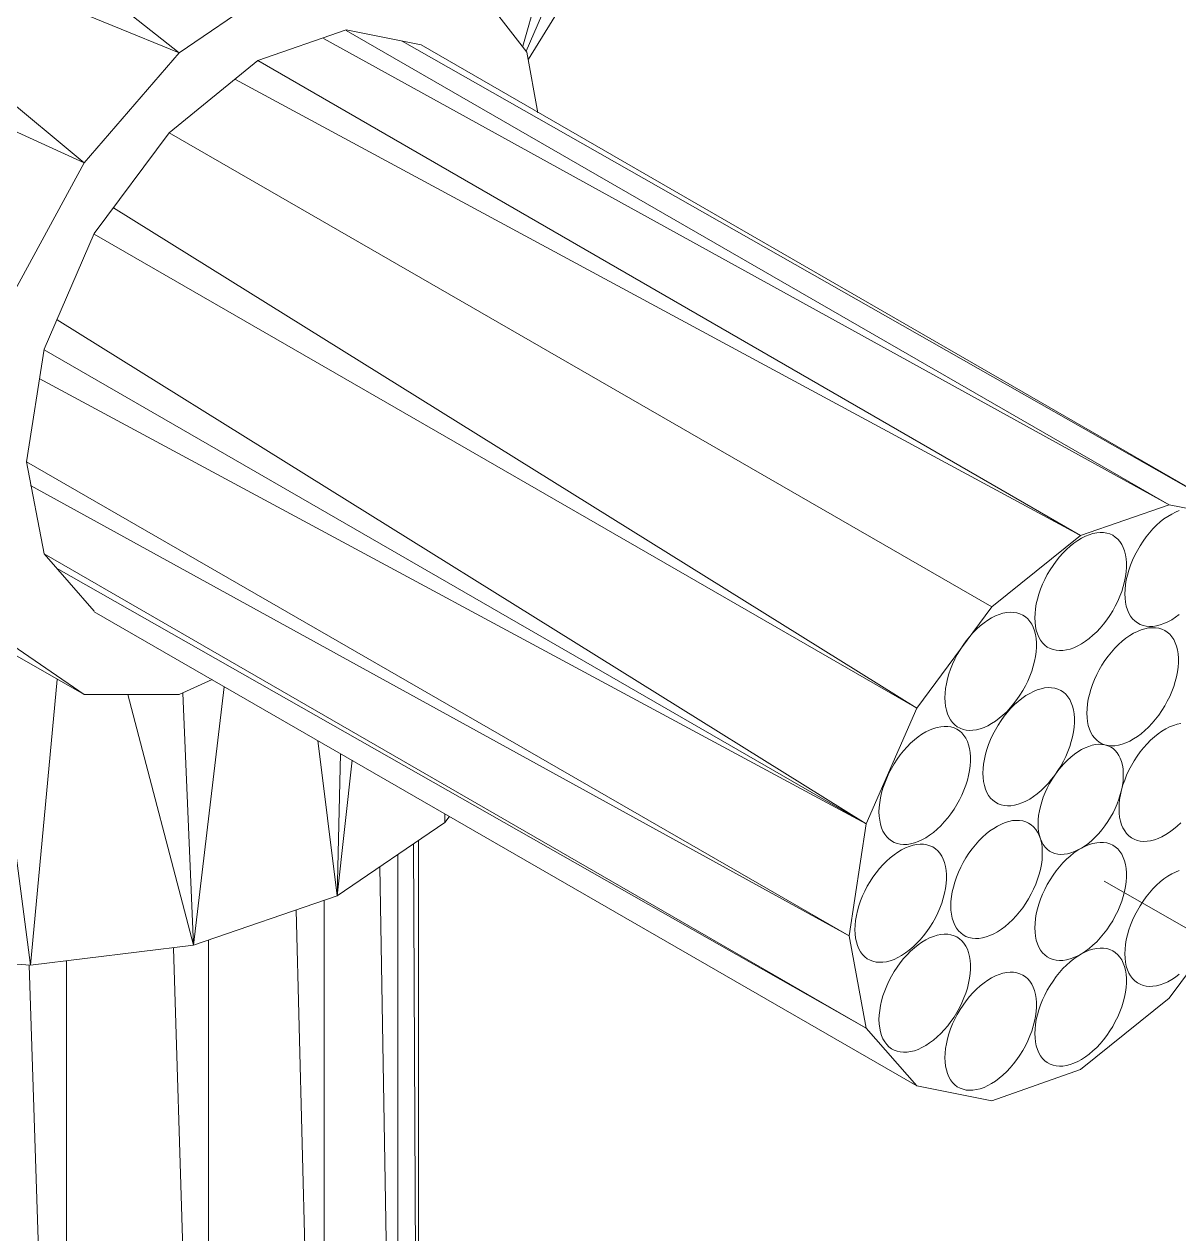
# Model space of a CAD drawing. Header units: inches. Extents: x -7660 to 802, y -193 to 3.
# Drawn here: x 675.41 to 676.429, y -148.263 to -147.196 of the extents above; entities that cross this region are included whole.
import ezdxf

# ---------------------------------------------------------------- set-up
doc = ezdxf.new("R2010")
doc.units = ezdxf.units.IN
doc.header["$MEASUREMENT"] = 0
doc.layers.add('ATE-TXT-1', color=1, linetype='Continuous')
doc.layers.add('ELE-PENA-1', color=1, linetype='Continuous')

msp = doc.modelspace()

# ---------------------------------------------------------------- linework, layer by layer
at = {"layer": 'ATE-TXT-1', "lineweight": 5}
msp.add_line((676.3629, -147.95233), (676.71913, -148.15549), dxfattribs=at)
at = {"layer": 'ELE-PENA-1', "linetype": 'Continuous', "lineweight": 5}
for p, q in [((675.29177, -147.01967), (675.54692, -147.22127)), ((675.94319, -147.01148), (675.8531, -147.22001)), ((675.54692, -147.22127), (675.14813, -147.0581)), ((675.46313, -147.31829), (675.14813, -147.0581)), ((675.01457, -147.11417), (675.46313, -147.31829)), ((675.84995, -147.2156), (675.87893, -147.11417)), ((675.64016, -147.15764), (675.54692, -147.22127)), ((675.85373, -147.22064), (675.80459, -147.15764)), ((675.85499, -147.22694), (675.90035, -147.15323)), ((675.69434, -147.20111), (675.61622, -147.2282)), ((675.76049, -147.21434), (675.69434, -147.20111)), ((675.46313, -147.31829), (675.54692, -147.22127)), ((675.86318, -147.27419), (675.85373, -147.22064)), ((675.61622, -147.2282), (675.5381, -147.29183)), ((675.5381, -147.29183), (675.47195, -147.38066)), ((675.46313, -147.31829), (675.40013, -147.43421)), ((675.47195, -147.38066), (675.42785, -147.48272)), ((675.42785, -147.48272), (675.4121, -147.58226)), ((675.46313, -147.78764), (674.96228, -147.50162)), ((675.4121, -147.58226), (675.42785, -147.66353)), ((675.47195, -147.71393), (675.42785, -147.66353)), ((675.37808, -147.73976), (675.41588, -148.02641)), ((675.40013, -147.74417), (675.46313, -147.78764)), ((675.41588, -148.02641), (675.43919, -147.77441)), ((675.54692, -147.78764), (675.5759, -147.77441)), ((675.46313, -147.78764), (675.54692, -147.78764)), ((675.55952, -148.00877), (675.50156, -147.78764)), ((675.55007, -147.78638), (675.55952, -148.00877)), ((675.55952, -148.00877), (675.58661, -147.78071)), ((675.68615, -147.9653), (675.66914, -147.82796)), ((675.6893, -147.83993), (675.68615, -147.9653)), ((675.69938, -147.8456), (675.68615, -147.9653)), ((675.78128, -147.90041), (675.78128, -147.89285)), ((675.78506, -147.89537), (675.78128, -147.90041)), ((675.78128, -147.90041), (675.68615, -147.9653)), ((675.68615, -147.9653), (675.55952, -148.00877)), ((675.55952, -148.00877), (675.41588, -148.02641)), ((675.41588, -148.02641), (675.26972, -148.0157))]:
    msp.add_line(p, q, dxfattribs=at)
at = {"layer": 'ELE-PENA-1', "color": 8, "linetype": 'Continuous', "lineweight": 5}
for p, q in [((676.4201, -147.62006), (675.69434, -147.20174)), ((675.67418, -147.20867), (676.4201, -147.62006)), ((676.48625, -147.63329), (675.74348, -147.21119)), ((675.76049, -147.21434), (676.48625, -147.63329)), ((675.61622, -147.2282), (676.34198, -147.64715)), ((676.34198, -147.64715), (675.59606, -147.24458)), ((675.5381, -147.29183), (676.26386, -147.71015)), ((676.19771, -147.79961), (675.48896, -147.35798)), ((675.47195, -147.38129), (676.19771, -147.79961)), ((676.15298, -147.90167), (675.43919, -147.45689)), ((676.15298, -147.90167), (675.42785, -147.48335)), ((675.42344, -147.50855), (676.15298, -147.90167)), ((675.4121, -147.58226), (676.13786, -148.00058)), ((676.13786, -148.00058), (675.41588, -147.60305)), ((676.4201, -147.62006), (676.34198, -147.64715)), ((676.4224, -147.62831), (676.41901, -147.63035)), ((676.4201, -147.62006), (676.48625, -147.63329)), ((676.42573, -147.62654), (676.4224, -147.62831)), ((676.42906, -147.62518), (676.42573, -147.62654)), ((676.40902, -147.63823), (676.4059, -147.64142)), ((676.41228, -147.63531), (676.40902, -147.63823)), ((676.41561, -147.63266), (676.41228, -147.63531)), ((676.41901, -147.63035), (676.41561, -147.63266)), ((676.26386, -147.71015), (676.34198, -147.64715)), ((676.343, -147.64957), (676.33961, -147.65161)), ((676.34633, -147.64787), (676.343, -147.64957)), ((676.34973, -147.64651), (676.34633, -147.64787)), ((676.35299, -147.64549), (676.34973, -147.64651)), ((676.35625, -147.64481), (676.35299, -147.64549)), ((676.3593, -147.64454), (676.35625, -147.64481)), ((676.36236, -147.64461), (676.3593, -147.64454)), ((676.36521, -147.64509), (676.36236, -147.64461)), ((676.36786, -147.6459), (676.36521, -147.64509)), ((676.37038, -147.64706), (676.36786, -147.6459)), ((676.37268, -147.64855), (676.37038, -147.64706)), ((676.37479, -147.65038), (676.37268, -147.64855)), ((676.37669, -147.65256), (676.37479, -147.65038)), ((676.39985, -147.64848), (676.39714, -147.65235)), ((676.40284, -147.64488), (676.39985, -147.64848)), ((676.4059, -147.64142), (676.40284, -147.64488)), ((676.32969, -147.65949), (676.3265, -147.66268)), ((676.33295, -147.65656), (676.32969, -147.65949)), ((676.33621, -147.65392), (676.33295, -147.65656)), ((676.33961, -147.65161), (676.33621, -147.65392)), ((676.37832, -147.65507), (676.37669, -147.65256)), ((676.37968, -147.65779), (676.37832, -147.65507)), ((676.38077, -147.66084), (676.37968, -147.65779)), ((676.38165, -147.66417), (676.38077, -147.66084)), ((676.39211, -147.66044), (676.38987, -147.66472)), ((676.39449, -147.65636), (676.39211, -147.66044)), ((676.39714, -147.65235), (676.39449, -147.65636)), ((675.42785, -147.66353), (676.15298, -148.08185)), ((676.32052, -147.66981), (676.31774, -147.67361)), ((676.32344, -147.66614), (676.32052, -147.66981)), ((676.3265, -147.66268), (676.32344, -147.66614)), ((676.38219, -147.6677), (676.38165, -147.66417)), ((676.38247, -147.67144), (676.38219, -147.6677)), ((676.38247, -147.67144), (676.38247, -147.67531)), ((676.3879, -147.66899), (676.38613, -147.67334)), ((676.38987, -147.66472), (676.3879, -147.66899)), ((675.43856, -147.67613), (676.15298, -148.08185)), ((676.31271, -147.68176), (676.31047, -147.68598)), ((676.31509, -147.67762), (676.31271, -147.68176)), ((676.31774, -147.67361), (676.31509, -147.67762)), ((676.38165, -147.68353), (676.38219, -147.67939)), ((676.38247, -147.67531), (676.38219, -147.67939)), ((676.38342, -147.6821), (676.3824, -147.68638)), ((676.38464, -147.67776), (676.38342, -147.6821)), ((676.38613, -147.67334), (676.38464, -147.67776)), ((676.3085, -147.69025), (676.30673, -147.6946)), ((676.31047, -147.68598), (676.3085, -147.69025)), ((676.37832, -147.6965), (676.37968, -147.69216)), ((676.37968, -147.69216), (676.38077, -147.68781)), ((676.38077, -147.68781), (676.38165, -147.68353)), ((676.38172, -147.69059), (676.38131, -147.69474)), ((676.3824, -147.68638), (676.38172, -147.69059)), ((676.30402, -147.70336), (676.303, -147.70764)), ((676.30524, -147.69902), (676.30402, -147.70336)), ((676.30673, -147.6946), (676.30524, -147.69902)), ((676.37479, -147.7052), (676.37669, -147.70085)), ((676.37669, -147.70085), (676.37832, -147.6965)), ((676.38118, -147.69868), (676.38131, -147.69474)), ((676.38131, -147.70255), (676.38118, -147.69868)), ((676.38131, -147.70255), (676.38172, -147.70615)), ((676.19771, -148.13288), (675.47195, -147.71456)), ((676.26386, -147.71015), (676.19771, -147.79961)), ((676.27997, -147.71491), (676.27685, -147.71525)), ((676.28296, -147.71505), (676.27997, -147.71491)), ((676.30232, -147.71185), (676.30191, -147.716)), ((676.303, -147.70764), (676.30232, -147.71185)), ((676.36786, -147.71776), (676.37038, -147.71369)), ((676.37038, -147.71369), (676.37268, -147.70948)), ((676.37268, -147.70948), (676.37479, -147.7052)), ((676.38172, -147.70615), (676.3824, -147.70954)), ((676.3824, -147.70954), (676.38342, -147.71274)), ((676.38342, -147.71274), (676.38464, -147.71566)), ((676.25688, -147.72435), (676.25355, -147.727)), ((676.26021, -147.72197), (676.25688, -147.72435)), ((676.2636, -147.71994), (676.26021, -147.72197)), ((676.267, -147.71824), (676.2636, -147.71994)), ((676.27033, -147.71688), (676.267, -147.71824)), ((676.27359, -147.71586), (676.27033, -147.71688)), ((676.27685, -147.71525), (676.27359, -147.71586)), ((676.28581, -147.71545), (676.28296, -147.71505)), ((676.28846, -147.71627), (676.28581, -147.71545)), ((676.29097, -147.71742), (676.28846, -147.71627)), ((676.29335, -147.71892), (676.29097, -147.71742)), ((676.29539, -147.72082), (676.29335, -147.71892)), ((676.29729, -147.72299), (676.29539, -147.72082)), ((676.29892, -147.72544), (676.29729, -147.72299)), ((676.30028, -147.72822), (676.29892, -147.72544)), ((676.30177, -147.72), (676.30191, -147.716)), ((676.30191, -147.72381), (676.30177, -147.72)), ((676.30191, -147.72381), (676.30232, -147.72741)), ((676.3593, -147.7289), (676.36236, -147.72537)), ((676.36236, -147.72537), (676.36521, -147.72163)), ((676.36521, -147.72163), (676.36786, -147.71776)), ((676.38464, -147.71566), (676.38613, -147.71831)), ((676.38613, -147.71831), (676.3879, -147.72062)), ((676.3879, -147.72062), (676.38987, -147.72265)), ((676.38987, -147.72265), (676.39211, -147.72428)), ((676.39211, -147.72428), (676.39449, -147.72564)), ((676.41228, -147.72612), (676.41561, -147.72496)), ((676.41561, -147.72496), (676.41901, -147.7234)), ((676.41901, -147.7234), (676.4224, -147.7215)), ((676.4224, -147.7215), (676.42573, -147.71933)), ((676.42573, -147.71933), (676.42906, -147.71681)), ((676.2471, -147.73311), (676.24404, -147.73651)), ((676.25029, -147.72992), (676.2471, -147.73311)), ((676.25355, -147.727), (676.25029, -147.72992)), ((676.30143, -147.73128), (676.30028, -147.72822)), ((676.30225, -147.73454), (676.30143, -147.73128)), ((676.30279, -147.73807), (676.30225, -147.73454)), ((676.30232, -147.72741), (676.303, -147.73087)), ((676.303, -147.73087), (676.30402, -147.734)), ((676.30402, -147.734), (676.30524, -147.73692)), ((676.34973, -147.73807), (676.35299, -147.73529)), ((676.35299, -147.73529), (676.35625, -147.73223)), ((676.35625, -147.73223), (676.3593, -147.7289)), ((676.38545, -147.73556), (676.38206, -147.73794)), ((676.38885, -147.73352), (676.38545, -147.73556)), ((676.39218, -147.73182), (676.38885, -147.73352)), ((676.39557, -147.73046), (676.39218, -147.73182)), ((676.39449, -147.72564), (676.39714, -147.72666)), ((676.39883, -147.72945), (676.39557, -147.73046)), ((676.39714, -147.72666), (676.39985, -147.72727)), ((676.4021, -147.72883), (676.39883, -147.72945)), ((676.39985, -147.72727), (676.40284, -147.72754)), ((676.40515, -147.72856), (676.4021, -147.72883)), ((676.40284, -147.72754), (676.4059, -147.72741)), ((676.40821, -147.72863), (676.40515, -147.72856)), ((676.4059, -147.72741), (676.40902, -147.72693)), ((676.41106, -147.72904), (676.40821, -147.72863)), ((676.40902, -147.72693), (676.41228, -147.72612)), ((676.41371, -147.72985), (676.41106, -147.72904)), ((676.41622, -147.73101), (676.41371, -147.72985)), ((676.41853, -147.73257), (676.41622, -147.73101)), ((676.42064, -147.7344), (676.41853, -147.73257)), ((676.42254, -147.73658), (676.42064, -147.7344)), ((676.23833, -147.74405), (676.23575, -147.74799)), ((676.24112, -147.74018), (676.23833, -147.74405)), ((676.24404, -147.73651), (676.24112, -147.74018)), ((676.30313, -147.74181), (676.30279, -147.73807)), ((676.30313, -147.74575), (676.30279, -147.74975)), ((676.30313, -147.74181), (676.30313, -147.74575)), ((676.30524, -147.73692), (676.30673, -147.73957)), ((676.30673, -147.73957), (676.3085, -147.74188)), ((676.3085, -147.74188), (676.31047, -147.74391)), ((676.31047, -147.74391), (676.31271, -147.74561)), ((676.31271, -147.74561), (676.31509, -147.7469)), ((676.31509, -147.7469), (676.31774, -147.74792)), ((676.33295, -147.74738), (676.33621, -147.74622)), ((676.33621, -147.74622), (676.33961, -147.74466)), ((676.33961, -147.74466), (676.343, -147.74283)), ((676.343, -147.74283), (676.34633, -147.74058)), ((676.34633, -147.74058), (676.34973, -147.73807)), ((676.37235, -147.7467), (676.36929, -147.75016)), ((676.37554, -147.74351), (676.37235, -147.7467)), ((676.3788, -147.74058), (676.37554, -147.74351)), ((676.38206, -147.73794), (676.3788, -147.74058)), ((676.42417, -147.73902), (676.42254, -147.73658)), ((676.42553, -147.74181), (676.42417, -147.73902)), ((676.42668, -147.74486), (676.42553, -147.74181)), ((676.4275, -147.74819), (676.42668, -147.74486)), ((676.23113, -147.75634), (676.2291, -147.76069)), ((676.23331, -147.75213), (676.23113, -147.75634)), ((676.23575, -147.74799), (676.23331, -147.75213)), ((676.30143, -147.75824), (676.30225, -147.75397)), ((676.30225, -147.75397), (676.30279, -147.74975)), ((676.31774, -147.74792), (676.32052, -147.74853)), ((676.32052, -147.74853), (676.32344, -147.7488)), ((676.32344, -147.7488), (676.3265, -147.74867)), ((676.3265, -147.74867), (676.32969, -147.74819)), ((676.32969, -147.74819), (676.33295, -147.74738)), ((676.36358, -147.75763), (676.36093, -147.76164)), ((676.36637, -147.75376), (676.36358, -147.75763)), ((676.36929, -147.75016), (676.36637, -147.75376)), ((676.42804, -147.75166), (676.4275, -147.74819)), ((676.42831, -147.75539), (676.42804, -147.75166)), ((676.42831, -147.75539), (676.42831, -147.75933)), ((676.22733, -147.76504), (676.22584, -147.76938)), ((676.2291, -147.76069), (676.22733, -147.76504)), ((676.29729, -147.77129), (676.29892, -147.76694)), ((676.29892, -147.76694), (676.30028, -147.76252)), ((676.30028, -147.76252), (676.30143, -147.75824)), ((676.35856, -147.76572), (676.35632, -147.77)), ((676.36093, -147.76164), (676.35856, -147.76572)), ((676.42668, -147.77183), (676.4275, -147.76755)), ((676.4275, -147.76755), (676.42804, -147.76341)), ((676.42831, -147.75933), (676.42804, -147.76341)), ((676.22366, -147.77808), (676.22292, -147.78229)), ((676.22461, -147.77373), (676.22366, -147.77808)), ((676.22584, -147.76938), (676.22461, -147.77373)), ((676.29335, -147.77991), (676.29539, -147.77563)), ((676.29539, -147.77563), (676.29729, -147.77129)), ((676.35258, -147.77862), (676.35109, -147.78297)), ((676.35435, -147.77427), (676.35258, -147.77862)), ((676.35632, -147.77), (676.35435, -147.77427)), ((676.42417, -147.78052), (676.42553, -147.77618)), ((676.42553, -147.77618), (676.42668, -147.77183)), ((676.22237, -147.79037), (676.22251, -147.78643)), ((676.22292, -147.78229), (676.22251, -147.78643)), ((676.28581, -147.79207), (676.28846, -147.78813)), ((676.28846, -147.78813), (676.29097, -147.78406)), ((676.29376, -147.78854), (676.29036, -147.79092)), ((676.29097, -147.78406), (676.29335, -147.77991)), ((676.29716, -147.7865), (676.29376, -147.78854)), ((676.30048, -147.7848), (676.29716, -147.7865)), ((676.30388, -147.78344), (676.30048, -147.7848)), ((676.30714, -147.78243), (676.30388, -147.78344)), ((676.31033, -147.78175), (676.30714, -147.78243)), ((676.31346, -147.78147), (676.31033, -147.78175)), ((676.31651, -147.78154), (676.31346, -147.78147)), ((676.31937, -147.78202), (676.31651, -147.78154)), ((676.32201, -147.78283), (676.31937, -147.78202)), ((676.32453, -147.78399), (676.32201, -147.78283)), ((676.32684, -147.78548), (676.32453, -147.78399)), ((676.32894, -147.78732), (676.32684, -147.78548)), ((676.33084, -147.78949), (676.32894, -147.78732)), ((676.33247, -147.792), (676.33084, -147.78949)), ((676.34986, -147.78738), (676.34884, -147.79166)), ((676.35109, -147.78297), (676.34986, -147.78738)), ((676.41853, -147.7935), (676.42064, -147.78922)), ((676.42064, -147.78922), (676.42254, -147.78487)), ((676.42254, -147.78487), (676.42417, -147.78052)), ((676.19771, -147.79961), (676.15298, -147.90167)), ((676.22251, -147.79418), (676.22237, -147.79037)), ((676.22251, -147.79418), (676.22292, -147.79784)), ((676.22292, -147.79784), (676.22366, -147.80124)), ((676.27685, -147.80267), (676.27997, -147.79934)), ((676.28065, -147.79968), (676.27759, -147.80307)), ((676.27997, -147.79934), (676.28296, -147.79581)), ((676.28377, -147.79648), (676.28065, -147.79968)), ((676.28296, -147.79581), (676.28581, -147.79207)), ((676.28703, -147.79356), (676.28377, -147.79648)), ((676.29036, -147.79092), (676.28703, -147.79356)), ((676.33383, -147.79479), (676.33247, -147.792)), ((676.33492, -147.79784), (676.33383, -147.79479)), ((676.3358, -147.8011), (676.33492, -147.79784)), ((676.34762, -147.80396), (676.34776, -147.80002)), ((676.34816, -147.79587), (676.34776, -147.80002)), ((676.34884, -147.79166), (676.34816, -147.79587)), ((676.41371, -147.80171), (676.41622, -147.79764)), ((676.41622, -147.79764), (676.41853, -147.7935)), ((676.22366, -147.80124), (676.22461, -147.80443)), ((676.22461, -147.80443), (676.22584, -147.80735)), ((676.22584, -147.80735), (676.22733, -147.81)), ((676.22733, -147.81), (676.2291, -147.81231)), ((676.267, -147.81102), (676.27033, -147.80851)), ((676.27189, -147.81054), (676.26924, -147.81455)), ((676.27033, -147.80851), (676.27359, -147.80572)), ((676.27467, -147.80674), (676.27189, -147.81054)), ((676.27359, -147.80572), (676.27685, -147.80267)), ((676.27759, -147.80307), (676.27467, -147.80674)), ((676.33635, -147.80464), (676.3358, -147.8011)), ((676.33662, -147.80837), (676.33635, -147.80464)), ((676.33662, -147.80837), (676.33662, -147.81224)), ((676.34776, -147.80783), (676.34762, -147.80396)), ((676.34776, -147.80783), (676.34816, -147.81143)), ((676.40515, -147.81292), (676.40821, -147.80939)), ((676.40821, -147.80939), (676.41106, -147.80565)), ((676.41106, -147.80565), (676.41371, -147.80171)), ((676.20546, -147.8206), (676.20213, -147.82264)), ((676.20886, -147.8189), (676.20546, -147.8206)), ((676.21218, -147.81754), (676.20886, -147.8189)), ((676.21551, -147.81652), (676.21218, -147.81754)), ((676.2187, -147.81591), (676.21551, -147.81652)), ((676.22183, -147.81564), (676.2187, -147.81591)), ((676.22482, -147.81571), (676.22183, -147.81564)), ((676.22767, -147.81611), (676.22482, -147.81571)), ((676.23039, -147.81693), (676.22767, -147.81611)), ((676.2291, -147.81231), (676.23113, -147.81428)), ((676.2329, -147.81808), (676.23039, -147.81693)), ((676.23113, -147.81428), (676.23331, -147.81598)), ((676.23521, -147.81958), (676.2329, -147.81808)), ((676.23331, -147.81598), (676.23575, -147.81734)), ((676.23732, -147.82148), (676.23521, -147.81958)), ((676.23575, -147.81734), (676.23833, -147.81829)), ((676.23915, -147.82365), (676.23732, -147.82148)), ((676.23833, -147.81829), (676.24112, -147.81897)), ((676.24112, -147.81897), (676.24404, -147.81917)), ((676.24404, -147.81917), (676.2471, -147.8191)), ((676.2471, -147.8191), (676.25029, -147.81863)), ((676.25029, -147.81863), (676.25355, -147.81781)), ((676.25355, -147.81781), (676.25688, -147.81659)), ((676.25688, -147.81659), (676.26021, -147.8151)), ((676.26021, -147.8151), (676.2636, -147.81319)), ((676.2636, -147.81319), (676.267, -147.81102)), ((676.26686, -147.8187), (676.26462, -147.82291)), ((676.26924, -147.81455), (676.26686, -147.8187)), ((676.33492, -147.82474), (676.3358, -147.82053)), ((676.3358, -147.82053), (676.33635, -147.81632)), ((676.33662, -147.81224), (676.33635, -147.81632)), ((676.34816, -147.81143), (676.34884, -147.81482)), ((676.34884, -147.81482), (676.34986, -147.81802)), ((676.34986, -147.81802), (676.35109, -147.82094)), ((676.35109, -147.82094), (676.35258, -147.82359)), ((676.39557, -147.82209), (676.39883, -147.81931)), ((676.39883, -147.81931), (676.4021, -147.81625)), ((676.4021, -147.81625), (676.40515, -147.81292)), ((676.41378, -147.81992), (676.41045, -147.8223)), ((676.41717, -147.81788), (676.41378, -147.81992)), ((676.42057, -147.81618), (676.41717, -147.81788)), ((676.4239, -147.81482), (676.42057, -147.81618)), ((676.42716, -147.81381), (676.4239, -147.81482)), ((676.43042, -147.81319), (676.42716, -147.81381)), ((676.19215, -147.83058), (676.18895, -147.83377)), ((676.19541, -147.82766), (676.19215, -147.83058)), ((676.19874, -147.82501), (676.19541, -147.82766)), ((676.20213, -147.82264), (676.19874, -147.82501)), ((676.24078, -147.8261), (676.23915, -147.82365)), ((676.24221, -147.82888), (676.24078, -147.8261)), ((676.24329, -147.83194), (676.24221, -147.82888)), ((676.24411, -147.8352), (676.24329, -147.83194)), ((676.26088, -147.8316), (676.25939, -147.83595)), ((676.26265, -147.82725), (676.26088, -147.8316)), ((676.26462, -147.82291), (676.26265, -147.82725)), ((676.33247, -147.83343), (676.33383, -147.82909)), ((676.33383, -147.82909), (676.33492, -147.82474)), ((676.35224, -147.83235), (676.34918, -147.8333)), ((676.35523, -147.83174), (676.35224, -147.83235)), ((676.35258, -147.82359), (676.35435, -147.8259)), ((676.35435, -147.8259), (676.35632, -147.82793)), ((676.35815, -147.83146), (676.35523, -147.83174)), ((676.35632, -147.82793), (676.35856, -147.82956)), ((676.36093, -147.83153), (676.35815, -147.83146)), ((676.35856, -147.82956), (676.36093, -147.83092)), ((676.36093, -147.83092), (676.36358, -147.83194)), ((676.36358, -147.83194), (676.36093, -147.83153)), ((676.36358, -147.83194), (676.36637, -147.83255)), ((676.3661, -147.83269), (676.36358, -147.83194)), ((676.37235, -147.83269), (676.37554, -147.83221)), ((676.37554, -147.83221), (676.3788, -147.8314)), ((676.3788, -147.8314), (676.38206, -147.83017)), ((676.38206, -147.83017), (676.38545, -147.82868)), ((676.38545, -147.82868), (676.38885, -147.82678)), ((676.38885, -147.82678), (676.39218, -147.8246)), ((676.39218, -147.8246), (676.39557, -147.82209)), ((676.40067, -147.83106), (676.39761, -147.83452)), ((676.40386, -147.82787), (676.40067, -147.83106)), ((676.40712, -147.82494), (676.40386, -147.82787)), ((676.41045, -147.8223), (676.40712, -147.82494)), ((676.18298, -147.84084), (676.18019, -147.84471)), ((676.1859, -147.83724), (676.18298, -147.84084)), ((676.18895, -147.83377), (676.1859, -147.83724)), ((676.24472, -147.83873), (676.24411, -147.8352)), ((676.24499, -147.84247), (676.24472, -147.83873)), ((676.24499, -147.84247), (676.24499, -147.84641)), ((676.25817, -147.84029), (676.25715, -147.84457)), ((676.25939, -147.83595), (676.25817, -147.84029)), ((676.32684, -147.84641), (676.32894, -147.84213)), ((676.32894, -147.84213), (676.33084, -147.83785)), ((676.33356, -147.84267), (676.3305, -147.84539)), ((676.33084, -147.83785), (676.33247, -147.83343)), ((676.33662, -147.84023), (676.33356, -147.84267)), ((676.33974, -147.83805), (676.33662, -147.84023)), ((676.34293, -147.83615), (676.33974, -147.83805)), ((676.34606, -147.83452), (676.34293, -147.83615)), ((676.34918, -147.8333), (676.34606, -147.83452)), ((676.36847, -147.83377), (676.3661, -147.83269)), ((676.36637, -147.83255), (676.36929, -147.83282)), ((676.37065, -147.8352), (676.36847, -147.83377)), ((676.36929, -147.83282), (676.37235, -147.83269)), ((676.37255, -147.8369), (676.37065, -147.8352)), ((676.37431, -147.83894), (676.37255, -147.8369)), ((676.37581, -147.84125), (676.37431, -147.83894)), ((676.3771, -147.84383), (676.37581, -147.84125)), ((676.39191, -147.84199), (676.38933, -147.84593)), ((676.39469, -147.83812), (676.39191, -147.84199)), ((676.39761, -147.83452), (676.39469, -147.83812)), ((676.17517, -147.85279), (676.17299, -147.85707)), ((676.17761, -147.84865), (676.17517, -147.85279)), ((676.18019, -147.84471), (676.17761, -147.84865)), ((676.24411, -147.85463), (676.24472, -147.85042)), ((676.24499, -147.84641), (676.24472, -147.85042)), ((676.25593, -147.85694), (676.25606, -147.85293)), ((676.25647, -147.84885), (676.25606, -147.85293)), ((676.25715, -147.84457), (676.25647, -147.84885)), ((676.32473, -147.85157), (676.32195, -147.85497)), ((676.32201, -147.85469), (676.32453, -147.85062)), ((676.32453, -147.85062), (676.32684, -147.84641)), ((676.32758, -147.84838), (676.32473, -147.85157)), ((676.3305, -147.84539), (676.32758, -147.84838)), ((676.37819, -147.84668), (676.3771, -147.84383)), ((676.37893, -147.84974), (676.37819, -147.84668)), ((676.37948, -147.853), (676.37893, -147.84974)), ((676.37975, -147.85646), (676.37948, -147.853)), ((676.38688, -147.85008), (676.38471, -147.85435)), ((676.38933, -147.84593), (676.38688, -147.85008)), ((676.17102, -147.86135), (676.16926, -147.8657)), ((676.17299, -147.85707), (676.17102, -147.86135)), ((676.24078, -147.8676), (676.24221, -147.86325)), ((676.24221, -147.86325), (676.24329, -147.85891)), ((676.24329, -147.85891), (676.24411, -147.85463)), ((676.25606, -147.86074), (676.25593, -147.85694)), ((676.25606, -147.86074), (676.25647, -147.86441)), ((676.31346, -147.8659), (676.31651, -147.86237)), ((676.31699, -147.86223), (676.31475, -147.86611)), ((676.31651, -147.86237), (676.31937, -147.85863)), ((676.31937, -147.85857), (676.31699, -147.86223)), ((676.31937, -147.85863), (676.32201, -147.85469)), ((676.32195, -147.85497), (676.31937, -147.85857)), ((676.37893, -147.8678), (676.37948, -147.86393)), ((676.38097, -147.86298), (676.37941, -147.86733)), ((676.37975, -147.86013), (676.37948, -147.86393)), ((676.37975, -147.85646), (676.37975, -147.86013)), ((676.38267, -147.85863), (676.38097, -147.86298)), ((676.38471, -147.85435), (676.38267, -147.85863)), ((676.16647, -147.87439), (676.16552, -147.87874)), ((676.16776, -147.87004), (676.16647, -147.87439)), ((676.16926, -147.8657), (676.16776, -147.87004)), ((676.23732, -147.87629), (676.23915, -147.87195)), ((676.23915, -147.87195), (676.24078, -147.8676)), ((676.25647, -147.86441), (676.25715, -147.8678)), ((676.25715, -147.8678), (676.25817, -147.871)), ((676.25817, -147.871), (676.25939, -147.87392)), ((676.25939, -147.87392), (676.26088, -147.8765)), ((676.30388, -147.87507), (676.30714, -147.87229)), ((676.30714, -147.87229), (676.31033, -147.86923)), ((676.31081, -147.87405), (676.30918, -147.87813)), ((676.31033, -147.86923), (676.31346, -147.8659)), ((676.31264, -147.87004), (676.31081, -147.87405)), ((676.31475, -147.86611), (676.31264, -147.87004)), ((676.3771, -147.87582), (676.37819, -147.87181)), ((676.37819, -147.87168), (676.37724, -147.87602)), ((676.37941, -147.86733), (676.37819, -147.87168)), ((676.37819, -147.87181), (676.37893, -147.8678)), ((676.16484, -147.88295), (676.16437, -147.88709)), ((676.16552, -147.87874), (676.16484, -147.88295)), ((676.23039, -147.88879), (676.2329, -147.88472)), ((676.2329, -147.88472), (676.23521, -147.88057)), ((676.23521, -147.88057), (676.23732, -147.87629)), ((676.26088, -147.8765), (676.26265, -147.87887)), ((676.26265, -147.87887), (676.26462, -147.88084)), ((676.26462, -147.88084), (676.26686, -147.88254)), ((676.26686, -147.88254), (676.26924, -147.8839)), ((676.26924, -147.8839), (676.27189, -147.88485)), ((676.27189, -147.88485), (676.27467, -147.88546)), ((676.27467, -147.88546), (676.27759, -147.88573)), ((676.27759, -147.88573), (676.28065, -147.88567)), ((676.28065, -147.88567), (676.28377, -147.88519)), ((676.28377, -147.88519), (676.28703, -147.88431)), ((676.28703, -147.88431), (676.29036, -147.88315)), ((676.29036, -147.88315), (676.29376, -147.88159)), ((676.29376, -147.88159), (676.29716, -147.87976)), ((676.29716, -147.87976), (676.30048, -147.87758)), ((676.30048, -147.87758), (676.30388, -147.87507)), ((676.30775, -147.8822), (676.3066, -147.88621)), ((676.30918, -147.87813), (676.30775, -147.8822)), ((676.37255, -147.88798), (676.37431, -147.88397)), ((676.37431, -147.88397), (676.37581, -147.87989)), ((676.37581, -147.87989), (676.3771, -147.87582)), ((676.37595, -147.88832), (676.37608, -147.88438)), ((676.37649, -147.88023), (676.37608, -147.88438)), ((676.37724, -147.87602), (676.37649, -147.88023)), ((676.16423, -147.89103), (676.16437, -147.88709)), ((676.16437, -147.8949), (676.16423, -147.89103)), ((676.16437, -147.8949), (676.16484, -147.8985)), ((676.22482, -147.89647), (676.22767, -147.89273)), ((676.22767, -147.89273), (676.23039, -147.88879)), ((676.30503, -147.89416), (676.30463, -147.89803)), ((676.30571, -147.89022), (676.30503, -147.89416)), ((676.3066, -147.88621), (676.30571, -147.89022)), ((676.3661, -147.89966), (676.36847, -147.89586)), ((676.36847, -147.89586), (676.37065, -147.89198)), ((676.37065, -147.89198), (676.37255, -147.88798)), ((676.37608, -147.89219), (676.37595, -147.88832)), ((676.37608, -147.89219), (676.37649, -147.89579)), ((676.37649, -147.89579), (676.37724, -147.89918)), ((676.15298, -147.90167), (676.13786, -148.00058)), ((676.16484, -147.8985), (676.16552, -147.9019)), ((676.16552, -147.9019), (676.16647, -147.90509)), ((676.16647, -147.90509), (676.16776, -147.90801)), ((676.21218, -147.90917), (676.21551, -147.90638)), ((676.21551, -147.90638), (676.2187, -147.90333)), ((676.2187, -147.90333), (676.22183, -147.9)), ((676.22183, -147.9), (676.22482, -147.89647)), ((676.26544, -147.90564), (676.26204, -147.90795)), ((676.26876, -147.9036), (676.26544, -147.90564)), ((676.27216, -147.9019), (676.26876, -147.9036)), ((676.27549, -147.90054), (676.27216, -147.9019)), ((676.27882, -147.89952), (676.27549, -147.90054)), ((676.28201, -147.89884), (676.27882, -147.89952)), ((676.28513, -147.89857), (676.28201, -147.89884)), ((676.28812, -147.89864), (676.28513, -147.89857)), ((676.29097, -147.89912), (676.28812, -147.89864)), ((676.29369, -147.89986), (676.29097, -147.89912)), ((676.2962, -147.90109), (676.29369, -147.89986)), ((676.29851, -147.90258), (676.2962, -147.90109)), ((676.30062, -147.90441), (676.29851, -147.90258)), ((676.30252, -147.90659), (676.30062, -147.90441)), ((676.30415, -147.90903), (676.30252, -147.90659)), ((676.30449, -147.90176), (676.30463, -147.89803)), ((676.30463, -147.9053), (676.30449, -147.90176)), ((676.30463, -147.9053), (676.30503, -147.90869)), ((676.35815, -147.91005), (676.36093, -147.90679)), ((676.36093, -147.90679), (676.36358, -147.90333)), ((676.36358, -147.90333), (676.3661, -147.89966)), ((676.37724, -147.89918), (676.37819, -147.90238)), ((676.37819, -147.90238), (676.37941, -147.9053)), ((676.37941, -147.9053), (676.38097, -147.90795)), ((676.42057, -147.90896), (676.4239, -147.90645)), ((676.4239, -147.90645), (676.42716, -147.90367)), ((676.42716, -147.90367), (676.43042, -147.90061)), ((675.75797, -148.81517), (675.75797, -147.91679)), ((676.16776, -147.90801), (676.16926, -147.91066)), ((676.16926, -147.91066), (676.17102, -147.91297)), ((676.17102, -147.91297), (676.17299, -147.91494)), ((676.17299, -147.91494), (676.17517, -147.91664)), ((676.17517, -147.91664), (676.17761, -147.918)), ((676.19541, -147.91847), (676.19874, -147.91725)), ((676.19874, -147.91725), (676.20213, -147.91576)), ((676.20213, -147.91576), (676.20546, -147.91385)), ((676.20546, -147.91385), (676.20886, -147.91168)), ((676.20886, -147.91168), (676.21218, -147.90917)), ((676.25233, -147.91671), (676.24927, -147.92017)), ((676.25545, -147.91352), (676.25233, -147.91671)), ((676.25871, -147.91059), (676.25545, -147.91352)), ((676.26204, -147.90795), (676.25871, -147.91059)), ((676.30551, -147.91182), (676.30415, -147.90903)), ((676.30503, -147.90869), (676.30571, -147.91189)), ((676.3066, -147.91487), (676.30551, -147.91182)), ((676.30571, -147.91189), (676.3066, -147.91481)), ((676.3066, -147.91481), (676.30775, -147.91752)), ((676.30748, -147.9182), (676.3066, -147.91487)), ((676.30775, -147.91752), (676.30918, -147.91997)), ((676.34918, -147.91861), (676.35224, -147.91603)), ((676.35224, -147.91603), (676.35523, -147.91318)), ((676.35523, -147.91318), (676.35815, -147.91005)), ((676.38097, -147.90795), (676.38267, -147.91025)), ((676.38267, -147.91025), (676.38471, -147.91222)), ((676.38471, -147.91222), (676.38688, -147.91392)), ((676.38688, -147.91392), (676.38933, -147.91528)), ((676.38933, -147.91528), (676.39191, -147.91623)), ((676.39191, -147.91623), (676.39469, -147.91691)), ((676.39469, -147.91691), (676.39761, -147.91712)), ((676.39761, -147.91712), (676.40067, -147.91705)), ((676.40067, -147.91705), (676.40386, -147.91657)), ((676.40386, -147.91657), (676.40712, -147.91576)), ((676.40712, -147.91576), (676.41045, -147.91453)), ((676.41045, -147.91453), (676.41378, -147.91304)), ((676.41378, -147.91304), (676.41717, -147.91114)), ((676.41717, -147.91114), (676.42057, -147.90896)), ((675.75356, -147.91931), (675.75797, -148.81517)), ((676.1808, -147.92662), (676.17748, -147.92893)), ((676.17761, -147.918), (676.18019, -147.91895)), ((676.18019, -147.91895), (676.18298, -147.91963)), ((676.1842, -147.92459), (676.1808, -147.92662)), ((676.18298, -147.91963), (676.1859, -147.91983)), ((676.1876, -147.92289), (676.1842, -147.92459)), ((676.1859, -147.91983), (676.18895, -147.91976)), ((676.19092, -147.92153), (676.1876, -147.92289)), ((676.18895, -147.91976), (676.19215, -147.91929)), ((676.19425, -147.92051), (676.19092, -147.92153)), ((676.19215, -147.91929), (676.19541, -147.91847)), ((676.19745, -147.91983), (676.19425, -147.92051)), ((676.20057, -147.91956), (676.19745, -147.91983)), ((676.20356, -147.91963), (676.20057, -147.91956)), ((676.20641, -147.9201), (676.20356, -147.91963)), ((676.20913, -147.92092), (676.20641, -147.9201)), ((676.21164, -147.92207), (676.20913, -147.92092)), ((676.21395, -147.92357), (676.21164, -147.92207)), ((676.21606, -147.9254), (676.21395, -147.92357)), ((676.21789, -147.92758), (676.21606, -147.9254)), ((676.21952, -147.93009), (676.21789, -147.92758)), ((676.24356, -147.92764), (676.24092, -147.93165)), ((676.24628, -147.92384), (676.24356, -147.92764)), ((676.24927, -147.92017), (676.24628, -147.92384)), ((676.30802, -147.92173), (676.30748, -147.9182)), ((676.30829, -147.92547), (676.30802, -147.92173)), ((676.30829, -147.92547), (676.30829, -147.92934)), ((676.30918, -147.91997), (676.31081, -147.92214)), ((676.31081, -147.92214), (676.31264, -147.92404)), ((676.31264, -147.92404), (676.31475, -147.92561)), ((676.31475, -147.92561), (676.31699, -147.92683)), ((676.31699, -147.92683), (676.31937, -147.92778)), ((676.31937, -147.92778), (676.32195, -147.92832)), ((676.32195, -147.92832), (676.32473, -147.92859)), ((676.32758, -147.92846), (676.3305, -147.92805)), ((676.3305, -147.92805), (676.33356, -147.9273)), ((676.33621, -147.92737), (676.33295, -147.93002)), ((676.33356, -147.9273), (676.33662, -147.92615)), ((676.33961, -147.92499), (676.33621, -147.92737)), ((676.33662, -147.92615), (676.33974, -147.92472)), ((676.343, -147.92296), (676.33961, -147.92499)), ((676.33974, -147.92472), (676.34293, -147.92302)), ((676.34293, -147.92302), (676.34606, -147.92092)), ((676.34633, -147.92126), (676.343, -147.92296)), ((676.34606, -147.92092), (676.34918, -147.91861)), ((676.34973, -147.9199), (676.34633, -147.92126)), ((676.35299, -147.91888), (676.34973, -147.9199)), ((676.35625, -147.91827), (676.35299, -147.91888)), ((676.3593, -147.918), (676.35625, -147.91827)), ((676.36236, -147.91807), (676.3593, -147.918)), ((676.36521, -147.91847), (676.36236, -147.91807)), ((676.36786, -147.91929), (676.36521, -147.91847)), ((676.37038, -147.92044), (676.36786, -147.91929)), ((676.37268, -147.92201), (676.37038, -147.92044)), ((676.37479, -147.92384), (676.37268, -147.92201)), ((676.37669, -147.92601), (676.37479, -147.92384)), ((676.37832, -147.92846), (676.37669, -147.92601)), ((675.7397, -148.8914), (675.7397, -147.92939)), ((676.1677, -147.93776), (676.16464, -147.94116)), ((676.17089, -147.93457), (676.1677, -147.93776)), ((676.17415, -147.93158), (676.17089, -147.93457)), ((676.17748, -147.92893), (676.17415, -147.93158)), ((676.22088, -147.93287), (676.21952, -147.93009)), ((676.22203, -147.93586), (676.22088, -147.93287)), ((676.22285, -147.93919), (676.22203, -147.93586)), ((676.23854, -147.93579), (676.2363, -147.94)), ((676.24092, -147.93165), (676.23854, -147.93579)), ((676.3066, -147.94184), (676.30748, -147.93756)), ((676.30748, -147.93756), (676.30802, -147.93342)), ((676.30829, -147.92934), (676.30802, -147.93342)), ((676.3265, -147.93613), (676.32344, -147.9396)), ((676.32473, -147.92859), (676.32758, -147.92846)), ((676.32969, -147.93294), (676.3265, -147.93613)), ((676.33295, -147.93002), (676.32969, -147.93294)), ((676.37968, -147.93124), (676.37832, -147.92846)), ((676.38077, -147.9343), (676.37968, -147.93124)), ((676.38165, -147.93756), (676.38077, -147.9343)), ((676.38219, -147.94109), (676.38165, -147.93756)), ((675.7397, -148.8914), (675.72395, -147.93947)), ((676.15893, -147.94863), (676.15635, -147.95264)), ((676.16172, -147.94483), (676.15893, -147.94863)), ((676.16464, -147.94116), (676.16172, -147.94483)), ((676.22346, -147.94272), (676.22285, -147.93919)), ((676.22373, -147.94646), (676.22346, -147.94272)), ((676.22373, -147.94646), (676.22373, -147.95033)), ((676.23256, -147.94863), (676.23107, -147.95305)), ((676.23433, -147.94428), (676.23256, -147.94863)), ((676.2363, -147.94), (676.23433, -147.94428)), ((676.30415, -147.95053), (676.30551, -147.94619)), ((676.30551, -147.94619), (676.3066, -147.94184)), ((676.31774, -147.94707), (676.31509, -147.95101)), ((676.32052, -147.9432), (676.31774, -147.94707)), ((676.32344, -147.9396), (676.32052, -147.9432)), ((676.38247, -147.94483), (676.38219, -147.94109)), ((676.38247, -147.94877), (676.38219, -147.95277)), ((676.38247, -147.94483), (676.38247, -147.94877)), ((676.41901, -147.94788), (676.41561, -147.95026)), ((676.4224, -147.94585), (676.41901, -147.94788)), ((676.42573, -147.94415), (676.4224, -147.94585)), ((676.42906, -147.94279), (676.42573, -147.94415)), ((676.15391, -147.95678), (676.15173, -147.96099)), ((676.15635, -147.95264), (676.15391, -147.95678)), ((676.22203, -147.96283), (676.22285, -147.95855)), ((676.22285, -147.95855), (676.22346, -147.9544)), ((676.22373, -147.95033), (676.22346, -147.9544)), ((676.22984, -147.95739), (676.22883, -147.96167)), ((676.23107, -147.95305), (676.22984, -147.95739)), ((676.29851, -147.96351), (676.30062, -147.95923)), ((676.30062, -147.95923), (676.30252, -147.95488)), ((676.30252, -147.95488), (676.30415, -147.95053)), ((676.31047, -147.95943), (676.3085, -147.96371)), ((676.31271, -147.95515), (676.31047, -147.95943)), ((676.31509, -147.95101), (676.31271, -147.95515)), ((676.38077, -147.96126), (676.38165, -147.95699)), ((676.38165, -147.95699), (676.38219, -147.95277)), ((676.4059, -147.95902), (676.40284, -147.96242)), ((676.40902, -147.95583), (676.4059, -147.95902)), ((676.41228, -147.95291), (676.40902, -147.95583)), ((676.41561, -147.95026), (676.41228, -147.95291)), ((675.67481, -147.96971), (675.67481, -148.95818)), ((676.148, -147.96969), (676.1465, -147.97403)), ((676.1497, -147.96527), (676.148, -147.96969)), ((676.15173, -147.96099), (676.1497, -147.96527)), ((676.21952, -147.97152), (676.22088, -147.96717)), ((676.22088, -147.96717), (676.22203, -147.96283)), ((676.22753, -147.97403), (676.22774, -147.97003)), ((676.22815, -147.96588), (676.22774, -147.97003)), ((676.22883, -147.96167), (676.22815, -147.96588)), ((676.29369, -147.97172), (676.2962, -147.96772)), ((676.2962, -147.96772), (676.29851, -147.96351)), ((676.30673, -147.96806), (676.30524, -147.9724)), ((676.3085, -147.96371), (676.30673, -147.96806)), ((676.37669, -147.97431), (676.37832, -147.96996)), ((676.37832, -147.96996), (676.37968, -147.96561)), ((676.37968, -147.96561), (676.38077, -147.96126)), ((676.39714, -147.96989), (676.39449, -147.9739)), ((676.39985, -147.96609), (676.39714, -147.96989)), ((676.40284, -147.96242), (676.39985, -147.96609)), ((676.4201, -148.05539), (676.48625, -147.96656)), ((675.67481, -148.95818), (675.65024, -147.9779)), ((676.14521, -147.97838), (676.14426, -147.98266)), ((676.1465, -147.97403), (676.14521, -147.97838)), ((676.21395, -147.98449), (676.21606, -147.98021)), ((676.21606, -147.98021), (676.21789, -147.97594)), ((676.21789, -147.97594), (676.21952, -147.97152)), ((676.22774, -147.97784), (676.22753, -147.97403)), ((676.22774, -147.97784), (676.22815, -147.98144)), ((676.22815, -147.98144), (676.22883, -147.9849)), ((676.28513, -147.98293), (676.28812, -147.9794)), ((676.28812, -147.9794), (676.29097, -147.97566)), ((676.29097, -147.97566), (676.29369, -147.97172)), ((676.303, -147.9811), (676.30232, -147.98531)), ((676.30402, -147.97675), (676.303, -147.9811)), ((676.30524, -147.9724), (676.30402, -147.97675)), ((676.37268, -147.98293), (676.37479, -147.97865)), ((676.37479, -147.97865), (676.37669, -147.97431)), ((676.39211, -147.97804), (676.38987, -147.98225)), ((676.39449, -147.9739), (676.39211, -147.97804)), ((676.14297, -147.99502), (676.14311, -147.99101)), ((676.14351, -147.98687), (676.14311, -147.99101)), ((676.14426, -147.98266), (676.14351, -147.98687)), ((676.20913, -147.99278), (676.21164, -147.98871)), ((676.21164, -147.98871), (676.21395, -147.98449)), ((676.22883, -147.9849), (676.22984, -147.98803)), ((676.22984, -147.98803), (676.23107, -147.99095)), ((676.23107, -147.99095), (676.23256, -147.9936)), ((676.27216, -147.99461), (676.27549, -147.9921)), ((676.27549, -147.9921), (676.27882, -147.98932)), ((676.27882, -147.98932), (676.28201, -147.98626)), ((676.28201, -147.98626), (676.28513, -147.98293)), ((676.30177, -147.99339), (676.30191, -147.98945)), ((676.30232, -147.98531), (676.30191, -147.98945)), ((676.36521, -147.99509), (676.36786, -147.99115)), ((676.36786, -147.99115), (676.37038, -147.98708)), ((676.37038, -147.98708), (676.37268, -147.98293)), ((676.38613, -147.99095), (676.38464, -147.99529)), ((676.3879, -147.9866), (676.38613, -147.99095)), ((676.38987, -147.98225), (676.3879, -147.9866)), ((676.15298, -148.08185), (676.13786, -148.00058)), ((676.14311, -147.99883), (676.14297, -147.99502)), ((676.14311, -147.99883), (676.14351, -148.00249)), ((676.14351, -148.00249), (676.14426, -148.00589)), ((676.20057, -148.00399), (676.20356, -148.00039)), ((676.20356, -148.00039), (676.20641, -147.99665)), ((676.20886, -148.00229), (676.20546, -148.00399)), ((676.20641, -147.99665), (676.20913, -147.99278)), ((676.21218, -148.00093), (676.20886, -148.00229)), ((676.21551, -147.99991), (676.21218, -148.00093)), ((676.2187, -147.99923), (676.21551, -147.99991)), ((676.22183, -147.99896), (676.2187, -147.99923)), ((676.22482, -147.99903), (676.22183, -147.99896)), ((676.22767, -147.9995), (676.22482, -147.99903)), ((676.23039, -148.00032), (676.22767, -147.9995)), ((676.2329, -148.00147), (676.23039, -148.00032)), ((676.23256, -147.9936), (676.23433, -147.9959)), ((676.23521, -148.00297), (676.2329, -148.00147)), ((676.23433, -147.9959), (676.2363, -147.99794)), ((676.23732, -148.0048), (676.23521, -148.00297)), ((676.2363, -147.99794), (676.23854, -147.99964)), ((676.23854, -147.99964), (676.24092, -148.00093)), ((676.24092, -148.00093), (676.24356, -148.00195)), ((676.24356, -148.00195), (676.24628, -148.00256)), ((676.24628, -148.00256), (676.24927, -148.00283)), ((676.24927, -148.00283), (676.25233, -148.0027)), ((676.25233, -148.0027), (676.25545, -148.00222)), ((676.25545, -148.00222), (676.25871, -148.00141)), ((676.25871, -148.00141), (676.26204, -148.00025)), ((676.26204, -148.00025), (676.26544, -147.99869)), ((676.26544, -147.99869), (676.26876, -147.99686)), ((676.26876, -147.99686), (676.27216, -147.99461)), ((676.30191, -147.99726), (676.30177, -147.99339)), ((676.30191, -147.99726), (676.30232, -148.00086)), ((676.30232, -148.00086), (676.303, -148.00426)), ((676.35625, -148.00569), (676.3593, -148.00236)), ((676.3593, -148.00236), (676.36236, -147.99883)), ((676.36236, -147.99883), (676.36521, -147.99509)), ((676.38342, -147.99964), (676.3824, -148.00392)), ((676.38464, -147.99529), (676.38342, -147.99964)), ((675.57275, -149.00669), (675.54188, -148.01129)), ((675.57275, -149.00669), (675.57275, -148.00436)), ((676.14426, -148.00589), (676.14521, -148.00908)), ((676.14521, -148.00908), (676.1465, -148.01193)), ((676.1465, -148.01193), (676.148, -148.01458)), ((676.1876, -148.0156), (676.19092, -148.01316)), ((676.19092, -148.01316), (676.19425, -148.0103)), ((676.19541, -148.01098), (676.19215, -148.0139)), ((676.19425, -148.0103), (676.19745, -148.00725)), ((676.19874, -148.00833), (676.19541, -148.01098)), ((676.19745, -148.00725), (676.20057, -148.00399)), ((676.20213, -148.00603), (676.19874, -148.00833)), ((676.20546, -148.00399), (676.20213, -148.00603)), ((676.23915, -148.00698), (676.23732, -148.0048)), ((676.24078, -148.00949), (676.23915, -148.00698)), ((676.24221, -148.01221), (676.24078, -148.00949)), ((676.24329, -148.01526), (676.24221, -148.01221)), ((676.303, -148.00426), (676.30402, -148.00745)), ((676.30402, -148.00745), (676.30524, -148.01037)), ((676.30524, -148.01037), (676.30673, -148.01302)), ((676.30673, -148.01302), (676.3085, -148.01533)), ((676.34633, -148.01404), (676.34973, -148.01153)), ((676.34973, -148.01316), (676.34633, -148.01452)), ((676.34973, -148.01153), (676.35299, -148.00874)), ((676.35299, -148.01221), (676.34973, -148.01316)), ((676.35299, -148.00874), (676.35625, -148.00569)), ((676.35625, -148.01153), (676.35299, -148.01221)), ((676.3593, -148.01126), (676.35625, -148.01153)), ((676.36236, -148.01132), (676.3593, -148.01126)), ((676.36521, -148.01173), (676.36236, -148.01132)), ((676.36786, -148.01255), (676.36521, -148.01173)), ((676.37038, -148.0137), (676.36786, -148.01255)), ((676.37268, -148.01526), (676.37038, -148.0137)), ((676.38118, -148.01628), (676.38131, -148.01227)), ((676.38172, -148.0082), (676.38131, -148.01227)), ((676.3824, -148.00392), (676.38172, -148.0082)), ((675.44738, -148.02263), (675.44738, -149.03126)), ((676.148, -148.01458), (676.1497, -148.01689)), ((676.1497, -148.01689), (676.15173, -148.01893)), ((676.15173, -148.01893), (676.15391, -148.02063)), ((676.15391, -148.02063), (676.15635, -148.02192)), ((676.15635, -148.02192), (676.15893, -148.02294)), ((676.15893, -148.02294), (676.16172, -148.02355)), ((676.16172, -148.02355), (676.16464, -148.02382)), ((676.16464, -148.02382), (676.1677, -148.02369)), ((676.1677, -148.02369), (676.17089, -148.02328)), ((676.17089, -148.02328), (676.17415, -148.02239)), ((676.17415, -148.02239), (676.17748, -148.02124)), ((676.17748, -148.02124), (676.1808, -148.01968)), ((676.18298, -148.02423), (676.18019, -148.02803)), ((676.1808, -148.01968), (676.1842, -148.01784)), ((676.1859, -148.02056), (676.18298, -148.02423)), ((676.1842, -148.01784), (676.1876, -148.0156)), ((676.18895, -148.0171), (676.1859, -148.02056)), ((676.19215, -148.0139), (676.18895, -148.0171)), ((676.24411, -148.01859), (676.24329, -148.01526)), ((676.24472, -148.02212), (676.24411, -148.01859)), ((676.24499, -148.02586), (676.24472, -148.02212)), ((676.3085, -148.01533), (676.31047, -148.01737)), ((676.31047, -148.01737), (676.31271, -148.019)), ((676.31271, -148.019), (676.31509, -148.02036)), ((676.31509, -148.02036), (676.31774, -148.02131)), ((676.31774, -148.02131), (676.32052, -148.02199)), ((676.32052, -148.02199), (676.32344, -148.02226)), ((676.32344, -148.02226), (676.3265, -148.02212)), ((676.3265, -148.02212), (676.32969, -148.02165)), ((676.32969, -148.02165), (676.33295, -148.02083)), ((676.33295, -148.02328), (676.32969, -148.0262)), ((676.33295, -148.02083), (676.33621, -148.01961)), ((676.33621, -148.02063), (676.33295, -148.02328)), ((676.33621, -148.01961), (676.33961, -148.01812)), ((676.33961, -148.01832), (676.33621, -148.02063)), ((676.33961, -148.01812), (676.343, -148.01621)), ((676.343, -148.01628), (676.33961, -148.01832)), ((676.343, -148.01621), (676.34633, -148.01404)), ((676.34633, -148.01452), (676.343, -148.01628)), ((676.37479, -148.0171), (676.37268, -148.01526)), ((676.37669, -148.01927), (676.37479, -148.0171)), ((676.37832, -148.02172), (676.37669, -148.01927)), ((676.37968, -148.0245), (676.37832, -148.02172)), ((676.38131, -148.02009), (676.38118, -148.01628)), ((676.38131, -148.02009), (676.38172, -148.02375)), ((676.38172, -148.02375), (676.3824, -148.02715)), ((675.44738, -149.03126), (675.41462, -148.02641)), ((676.17761, -148.03204), (676.17517, -148.03618)), ((676.18019, -148.02803), (676.17761, -148.03204)), ((676.24411, -148.03795), (676.24472, -148.03381)), ((676.24499, -148.02973), (676.24472, -148.03381)), ((676.24499, -148.02586), (676.24499, -148.02973)), ((676.27033, -148.03448), (676.267, -148.03584)), ((676.27359, -148.03347), (676.27033, -148.03448)), ((676.27685, -148.03279), (676.27359, -148.03347)), ((676.27997, -148.03252), (676.27685, -148.03279)), ((676.28296, -148.03258), (676.27997, -148.03252)), ((676.28581, -148.03306), (676.28296, -148.03258)), ((676.28846, -148.03387), (676.28581, -148.03306)), ((676.29097, -148.03503), (676.28846, -148.03387)), ((676.29335, -148.03652), (676.29097, -148.03503)), ((676.32344, -148.03285), (676.32052, -148.03645)), ((676.3265, -148.02939), (676.32344, -148.03285)), ((676.32969, -148.0262), (676.3265, -148.02939)), ((676.38077, -148.02756), (676.37968, -148.0245)), ((676.38165, -148.03088), (676.38077, -148.02756)), ((676.38219, -148.03442), (676.38165, -148.03088)), ((676.38247, -148.03808), (676.38219, -148.03442)), ((676.3824, -148.02715), (676.38342, -148.03034)), ((676.38342, -148.03034), (676.38464, -148.03326)), ((676.38464, -148.03326), (676.38613, -148.03584)), ((676.42573, -148.03693), (676.42906, -148.03442)), ((676.17102, -148.04467), (676.16926, -148.04902)), ((676.17299, -148.04039), (676.17102, -148.04467)), ((676.17517, -148.03618), (676.17299, -148.04039)), ((676.24221, -148.04658), (676.24329, -148.04223)), ((676.24329, -148.04223), (676.24411, -148.03795)), ((676.25355, -148.04454), (676.25029, -148.04753)), ((676.25688, -148.04189), (676.25355, -148.04454)), ((676.26021, -148.03958), (676.25688, -148.04189)), ((676.2636, -148.03754), (676.26021, -148.03958)), ((676.267, -148.03584), (676.2636, -148.03754)), ((676.29539, -148.03836), (676.29335, -148.03652)), ((676.29729, -148.04053), (676.29539, -148.03836)), ((676.29892, -148.04304), (676.29729, -148.04053)), ((676.30028, -148.04576), (676.29892, -148.04304)), ((676.30143, -148.04882), (676.30028, -148.04576)), ((676.31509, -148.04433), (676.31271, -148.04841)), ((676.31774, -148.04033), (676.31509, -148.04433)), ((676.32052, -148.03645), (676.31774, -148.04033)), ((676.38247, -148.04202), (676.38219, -148.0461)), ((676.38247, -148.03808), (676.38247, -148.04202)), ((676.38613, -148.03584), (676.3879, -148.03822)), ((676.3879, -148.03822), (676.38987, -148.04019)), ((676.38987, -148.04019), (676.39211, -148.04189)), ((676.39211, -148.04189), (676.39449, -148.04325)), ((676.39449, -148.04325), (676.39714, -148.0442)), ((676.39714, -148.0442), (676.39985, -148.04481)), ((676.39985, -148.04481), (676.40284, -148.04508)), ((676.40284, -148.04508), (676.4059, -148.04501)), ((676.4059, -148.04501), (676.40902, -148.04454)), ((676.40902, -148.04454), (676.41228, -148.04372)), ((676.41228, -148.04372), (676.41561, -148.0425)), ((676.41561, -148.0425), (676.41901, -148.04101)), ((676.41901, -148.04101), (676.4224, -148.0391)), ((676.4224, -148.0391), (676.42573, -148.03693)), ((676.16776, -148.05344), (676.16647, -148.05778)), ((676.16926, -148.04902), (676.16776, -148.05344)), ((676.23732, -148.05962), (676.23915, -148.05527)), ((676.23915, -148.05527), (676.24078, -148.05092)), ((676.24078, -148.05092), (676.24221, -148.04658)), ((676.24404, -148.05411), (676.24112, -148.05778)), ((676.2471, -148.05065), (676.24404, -148.05411)), ((676.25029, -148.04753), (676.2471, -148.05065)), ((676.30225, -148.05214), (676.30143, -148.04882)), ((676.30279, -148.05568), (676.30225, -148.05214)), ((676.30313, -148.05941), (676.30279, -148.05568)), ((676.31047, -148.05269), (676.3085, -148.05697)), ((676.31271, -148.04841), (676.31047, -148.05269)), ((676.34198, -148.11839), (676.4201, -148.05539)), ((676.37968, -148.05887), (676.38077, -148.05452)), ((676.38077, -148.05452), (676.38165, -148.05024)), ((676.38165, -148.05024), (676.38219, -148.0461)), ((676.16484, -148.06627), (676.16437, -148.07042)), ((676.16552, -148.06206), (676.16484, -148.06627)), ((676.16647, -148.05778), (676.16552, -148.06206)), ((676.2329, -148.06811), (676.23521, -148.0639)), ((676.23575, -148.06559), (676.23331, -148.06974)), ((676.23521, -148.0639), (676.23732, -148.05962)), ((676.23833, -148.06159), (676.23575, -148.06559)), ((676.24112, -148.05778), (676.23833, -148.06159)), ((676.30313, -148.06328), (676.30279, -148.06736)), ((676.30313, -148.05941), (676.30313, -148.06328)), ((676.30524, -148.06573), (676.30402, -148.07008)), ((676.30673, -148.06131), (676.30524, -148.06573)), ((676.3085, -148.05697), (676.30673, -148.06131)), ((676.37669, -148.06756), (676.37832, -148.06322)), ((676.37832, -148.06322), (676.37968, -148.05887)), ((676.16423, -148.07442), (676.16437, -148.07042)), ((676.16437, -148.07823), (676.16423, -148.07442)), ((676.22482, -148.07979), (676.22767, -148.07605)), ((676.22767, -148.07605), (676.23039, -148.07218)), ((676.23113, -148.07395), (676.2291, -148.07823)), ((676.23039, -148.07218), (676.2329, -148.06811)), ((676.23331, -148.06974), (676.23113, -148.07395)), ((676.30028, -148.08013), (676.30143, -148.07578)), ((676.30143, -148.07578), (676.30225, -148.0715)), ((676.30225, -148.0715), (676.30279, -148.06736)), ((676.303, -148.07436), (676.30232, -148.07857)), ((676.30402, -148.07008), (676.303, -148.07436)), ((676.37038, -148.0804), (676.37268, -148.07619)), ((676.37268, -148.07619), (676.37479, -148.07191)), ((676.37479, -148.07191), (676.37669, -148.06756)), ((676.15298, -148.08185), (676.19771, -148.13288)), ((676.16437, -148.07823), (676.16484, -148.08183)), ((676.16484, -148.08183), (676.16552, -148.08529)), ((676.16552, -148.08529), (676.16647, -148.08842)), ((676.16647, -148.08842), (676.16776, -148.09134)), ((676.21551, -148.08971), (676.2187, -148.08665)), ((676.2187, -148.08665), (676.22183, -148.08332)), ((676.22183, -148.08332), (676.22482, -148.07979)), ((676.22584, -148.08699), (676.22461, -148.09134)), ((676.22733, -148.08257), (676.22584, -148.08699)), ((676.2291, -148.07823), (676.22733, -148.08257)), ((676.29729, -148.08882), (676.29892, -148.08448)), ((676.29892, -148.08448), (676.30028, -148.08013)), ((676.30177, -148.08672), (676.30191, -148.08271)), ((676.30191, -148.09052), (676.30177, -148.08672)), ((676.30232, -148.07857), (676.30191, -148.08271)), ((676.36236, -148.09208), (676.36521, -148.08835)), ((676.36521, -148.08835), (676.36786, -148.08441)), ((676.36786, -148.08441), (676.37038, -148.0804)), ((676.16776, -148.09134), (676.16926, -148.09398)), ((676.16926, -148.09398), (676.17102, -148.09629)), ((676.17102, -148.09629), (676.17299, -148.09833)), ((676.17299, -148.09833), (676.17517, -148.10003)), ((676.19874, -148.10064), (676.20213, -148.09908)), ((676.20213, -148.09908), (676.20546, -148.09725)), ((676.20546, -148.09725), (676.20886, -148.095)), ((676.20886, -148.095), (676.21218, -148.09249)), ((676.21218, -148.09249), (676.21551, -148.08971)), ((676.22366, -148.09561), (676.22292, -148.09983)), ((676.22461, -148.09134), (676.22366, -148.09561)), ((676.29097, -148.10166), (676.29335, -148.09745)), ((676.29335, -148.09745), (676.29539, -148.09317)), ((676.29539, -148.09317), (676.29729, -148.08882)), ((676.30191, -148.09052), (676.30232, -148.09412)), ((676.30232, -148.09412), (676.303, -148.09752)), ((676.303, -148.09752), (676.30402, -148.10071)), ((676.35299, -148.102), (676.35625, -148.09894)), ((676.35625, -148.09894), (676.3593, -148.09561)), ((676.3593, -148.09561), (676.36236, -148.09208)), ((676.17517, -148.10003), (676.17761, -148.10132)), ((676.17761, -148.10132), (676.18019, -148.10234)), ((676.18019, -148.10234), (676.18298, -148.10295)), ((676.18298, -148.10295), (676.1859, -148.10322)), ((676.1859, -148.10322), (676.18895, -148.10309)), ((676.18895, -148.10309), (676.19215, -148.10261)), ((676.19215, -148.10261), (676.19541, -148.1018)), ((676.19541, -148.1018), (676.19874, -148.10064)), ((676.22237, -148.10798), (676.22251, -148.10397)), ((676.22251, -148.11178), (676.22237, -148.10798)), ((676.22292, -148.09983), (676.22251, -148.10397)), ((676.28296, -148.11334), (676.28581, -148.10961)), ((676.28581, -148.10961), (676.28846, -148.10574)), ((676.28846, -148.10574), (676.29097, -148.10166)), ((676.30402, -148.10071), (676.30524, -148.10363)), ((676.30524, -148.10363), (676.30673, -148.10628)), ((676.30673, -148.10628), (676.3085, -148.10859)), ((676.3085, -148.10859), (676.31047, -148.11063)), ((676.33961, -148.11137), (676.343, -148.10947)), ((676.343, -148.10947), (676.34633, -148.1073)), ((676.34633, -148.1073), (676.34973, -148.10478)), ((676.34973, -148.10478), (676.35299, -148.102)), ((676.22251, -148.11178), (676.22292, -148.11538)), ((676.22292, -148.11538), (676.22366, -148.11884)), ((676.22366, -148.11884), (676.22461, -148.12197)), ((676.26386, -148.14611), (676.34198, -148.11839)), ((676.27359, -148.12326), (676.27685, -148.1202)), ((676.27685, -148.1202), (676.27997, -148.11687)), ((676.27997, -148.11687), (676.28296, -148.11334)), ((676.31047, -148.11063), (676.31271, -148.11226)), ((676.31271, -148.11226), (676.31509, -148.11361)), ((676.31509, -148.11361), (676.31774, -148.11463)), ((676.31774, -148.11463), (676.32052, -148.11524)), ((676.32052, -148.11524), (676.32344, -148.11552)), ((676.32344, -148.11552), (676.3265, -148.11538)), ((676.3265, -148.11538), (676.32969, -148.1149)), ((676.32969, -148.1149), (676.33295, -148.11409)), ((676.33295, -148.11409), (676.33621, -148.11294)), ((676.33621, -148.11294), (676.33961, -148.11137)), ((676.22461, -148.12197), (676.22584, -148.12489)), ((676.22584, -148.12489), (676.22733, -148.12754)), ((676.22733, -148.12754), (676.2291, -148.12985)), ((676.2291, -148.12985), (676.23113, -148.13189)), ((676.26021, -148.13263), (676.2636, -148.1308)), ((676.2636, -148.1308), (676.267, -148.12856)), ((676.267, -148.12856), (676.27033, -148.12611)), ((676.27033, -148.12611), (676.27359, -148.12326)), ((676.19771, -148.13288), (676.26386, -148.14611)), ((676.23113, -148.13189), (676.23331, -148.13358)), ((676.23331, -148.13358), (676.23575, -148.13487)), ((676.23575, -148.13487), (676.23833, -148.13589)), ((676.23833, -148.13589), (676.24112, -148.1365)), ((676.24112, -148.1365), (676.24404, -148.13678)), ((676.24404, -148.13678), (676.2471, -148.13664)), ((676.2471, -148.13664), (676.25029, -148.13616)), ((676.25029, -148.13616), (676.25355, -148.13535)), ((676.25355, -148.13535), (676.25688, -148.13419)), ((676.25688, -148.13419), (676.26021, -148.13263))]:
    msp.add_line(p, q, dxfattribs=at)

doc.saveas('drawing.dxf')
